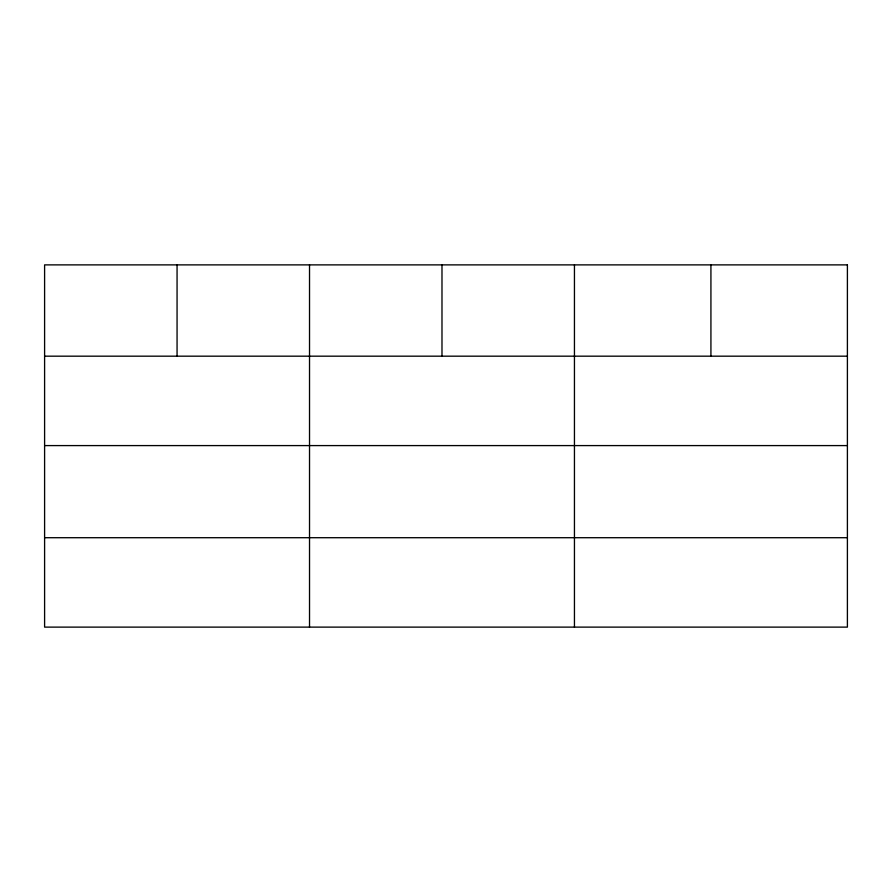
<?xml version="1.0" encoding="UTF-8"?>
<svg xmlns="http://www.w3.org/2000/svg" width="892" height="892" viewBox="0 0 892 892"><rect width="100%" height="100%" fill="white"/><g stroke="black" fill="none" stroke-linecap="round" stroke-linejoin="round"><path stroke-width="1.34" d="M44.6 356.176L847.4 356.176M44.6 445.587L847.4 445.587M44.6 537.709L847.4 537.709M710.924 264.879L710.924 356.176M574.448 264.879L574.448 627.121M441.986 264.879L441.986 356.176M309.524 264.879L309.524 627.121M177.062 264.879L177.062 356.176M847.4 264.879L44.6 264.879L44.6 627.121L847.4 627.121L847.4 264.879"/></g></svg>
